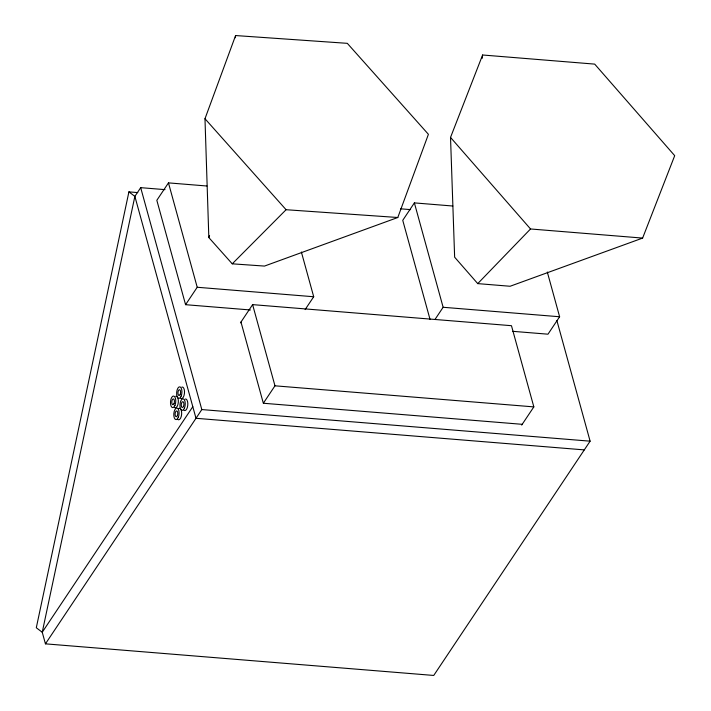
<?xml version="1.0" encoding="UTF-8"?>
<svg xmlns="http://www.w3.org/2000/svg" width="711" height="711" viewBox="0 0 711 711"><rect width="100%" height="100%" fill="white"/><g stroke="black" fill="none" stroke-linecap="round" stroke-linejoin="round"><path stroke-width="1.07" d="M235.368 37.745L235.59 35.55L347.306 43.335L428.413 134.308L397.805 217.504L264.492 266.074L232.248 263.825L208.83 237.563L204.981 118.737L235.59 35.55M482.262 58.302L482.609 54.996L594.698 64.114L674.703 155.665L642.62 238.087L510.098 286.257L477.739 283.618L454.64 257.195L450.525 137.419L482.609 54.996M137.765 192.592L128.913 191.872L36.297 627.751L42.242 632.248L45.442 643.846L433.737 675.45L590.112 441.175L556.9 320.617M208.83 237.563L209.567 235.563M165.023 189.633L140.689 187.66L134.868 196.369L42.242 632.248L192.805 406.692M206.919 186.006L168.463 182.878L156.829 200.306L185.58 304.69L250.414 309.969M185.58 304.69L197.214 287.262L168.463 182.878M240.451 322.838L252.609 304.628L511.467 325.7L533.837 406.888L521.678 425.098M45.442 643.846L201.817 409.572L140.689 187.66M305.126 309.587L313.702 296.745L301.375 252.005M263.425 403.11L274.97 385.815L252.609 304.628M452.845 206.021L414.38 202.893L402.746 220.321L430.031 319.381M435.168 319.203L443.131 307.276L414.38 202.893M547.301 272.02L559.619 316.759L547.985 334.188L512.818 331.326M477.739 283.618L530.53 228.969L642.62 238.087M232.248 263.825L286.089 209.718L397.805 217.504M400.657 208.812L410.611 209.629M197.214 287.262L313.702 296.745M443.131 307.276L559.619 316.759M274.97 385.815L533.837 406.888M522.203 424.316L263.337 403.244L240.976 322.056M201.817 409.572L590.112 441.175M584.291 449.894L195.996 418.29L134.868 196.369L128.913 191.872M204.981 118.737L286.089 209.718M450.525 137.419L530.53 228.969M175.768 396.276A5.821 2.622 -85.3 0 1 178.257 402.853A5.821 2.622 -85.3 0 1 174.337 407.376M181.927 387.051A5.821 2.622 -85.3 0 1 184.416 393.627A5.821 2.622 -85.3 0 1 180.487 398.142M178.39 408.638A5.821 2.622 -85.3 0 1 181.652 414.086A5.821 2.622 -85.3 0 1 177.652 419.366M185.242 399.04A5.821 2.622 -85.3 0 1 187.731 405.617A5.821 2.622 -85.3 0 1 183.811 410.14M174.035 403.617A2.906 1.306 -85.3 0 0 173.493 398.951A2.906 1.306 -85.3 0 0 171.831 402.906A2.906 1.306 -85.3 0 0 174.035 403.617M180.194 394.383A2.906 1.306 -85.3 0 0 179.652 389.726A2.906 1.306 -85.3 0 0 177.99 393.681A2.906 1.306 -85.3 0 0 180.194 394.383M177.35 415.606A2.906 1.306 -85.3 0 0 176.808 410.94A2.906 1.306 -85.3 0 0 175.146 414.895A2.906 1.306 -85.3 0 0 177.35 415.606M183.509 406.381A2.906 1.306 -85.3 0 0 182.967 401.715A2.906 1.306 -85.3 0 0 181.305 405.67A2.906 1.306 -85.3 0 0 183.509 406.381M174.959 405.403A5.821 2.622 -85.3 0 0 173.866 396.08A5.821 2.622 -85.3 0 0 170.542 403.99A5.821 2.622 -85.3 0 0 174.959 405.403M181.118 396.178A5.821 2.622 -85.3 0 0 180.016 386.855A5.821 2.622 -85.3 0 0 176.701 394.765A5.821 2.622 -85.3 0 0 181.118 396.178M184.433 408.167A5.821 2.622 -85.3 0 0 183.34 398.844A5.821 2.622 -85.3 0 0 180.016 406.754A5.821 2.622 -85.3 0 0 184.433 408.167M178.274 417.393A5.821 2.622 -85.3 0 0 177.181 408.07A5.821 2.622 -85.3 0 0 173.857 415.979A5.821 2.622 -85.3 0 0 178.274 417.393"/></g></svg>
